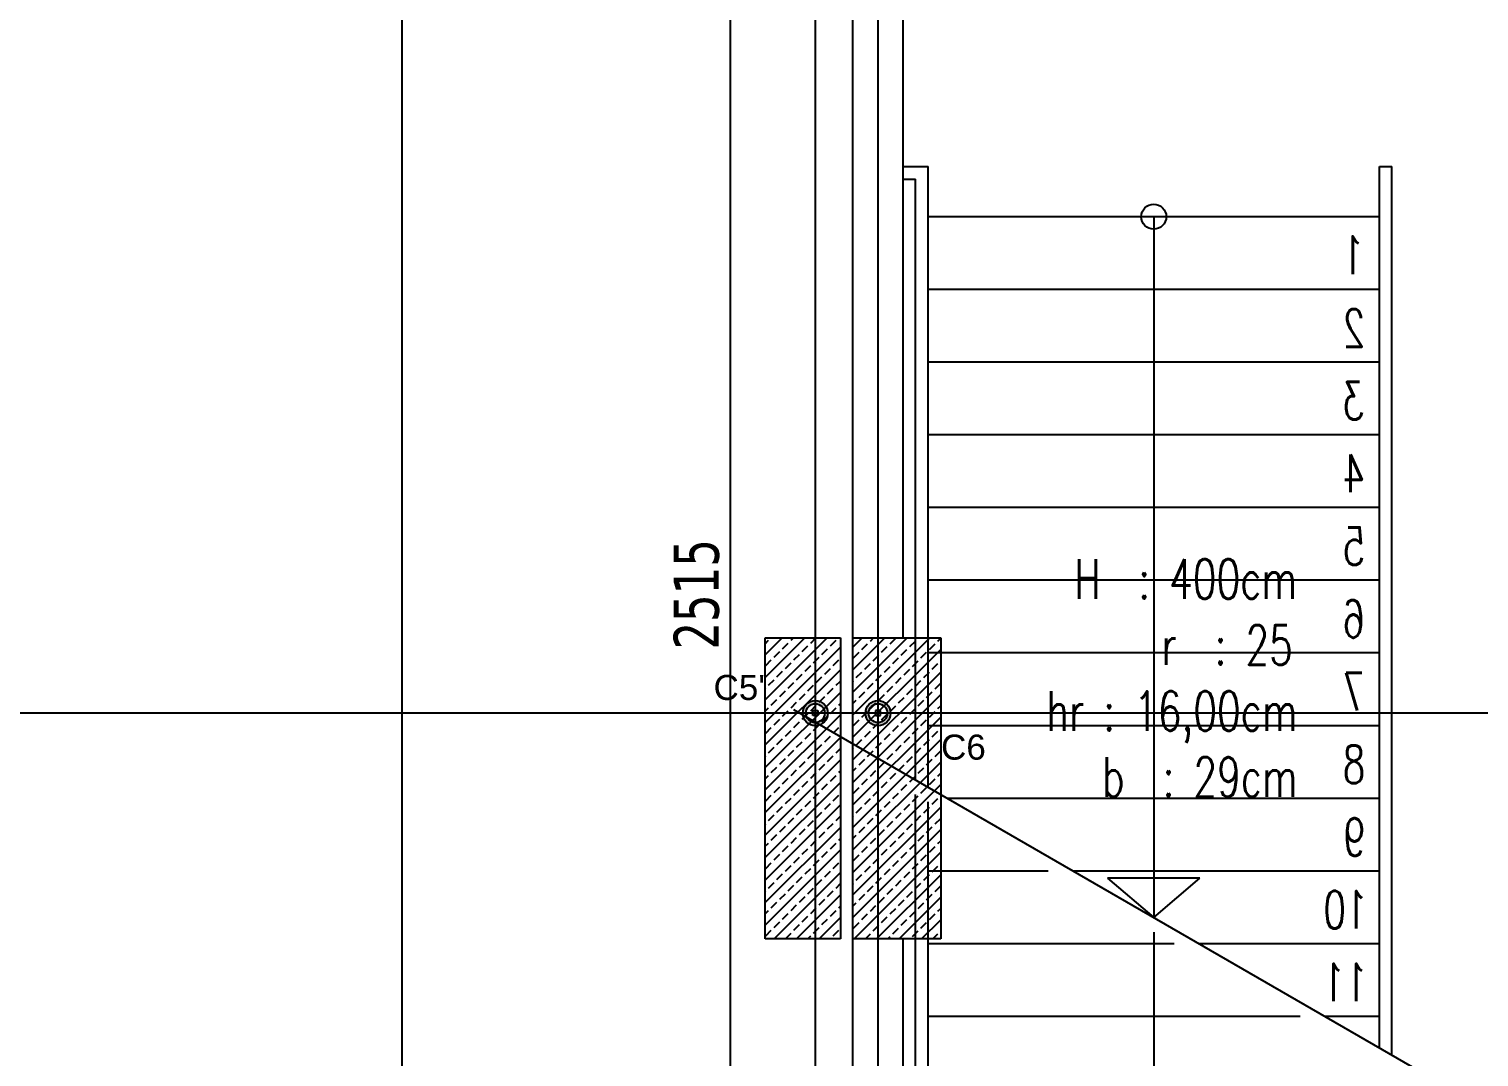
# Model space of a CAD drawing. Header units: millimetres. Extents: x 43168.9 to 43194.6, y -25545.1 to -25543.4.
# Drawn here: x 43169.5751 to 43169.6908, y -25544.1313 to -25544.0493 of the extents above; entities that cross this region are included whole.
import ezdxf

# ---------------------------------------------------------------- set-up
doc = ezdxf.new("R2010")
doc.units = ezdxf.units.MM
doc.header["$LTSCALE"] = 200
doc.linetypes.add('DASHDOT2', pattern=[0.5, 0.25, -0.125, 0, -0.125])
doc.linetypes.add('HIDDEN', pattern=[0.375, 0.25, -0.125])
for name, color, linetype in [('aks_sgh', 5, 'DASHDOT2'), ('duv_sgh', 4, 'Continuous'), ('kolon-b.a_sgh', 6, 'Continuous'), ('merdi_sgh', 3, 'Continuous'), ('olcuic_sgh', 183, 'Continuous'), ('sembol_sgh', 8, 'Continuous'), ('tarama-betonarme_sgh', 223, 'Continuous'), ('yazi-merdi_sgh', 9, 'Continuous')]:
    doc.layers.add(name, color=color, linetype=linetype)
doc.styles.add('1-200', font='arial.ttf', dxfattribs={"height": 60})
doc.styles.add('dim', font='VERDANA.TTF', dxfattribs={"width": 0.7})
doc.styles.add('text3', font='simplex8.shx', dxfattribs={"width": 0.7})

msp = doc.modelspace()

# ---------------------------------------------------------------- hatches: boundary and pattern name
h = msp.add_hatch(color=256)
edge = h.paths.add_edge_path()
edge.add_arc((43169.63788, -25544.10392), 0.001, 0, 360)
edge = h.paths.add_edge_path(flags=16)
edge.add_arc((43169.63788, -25544.10392), 0.00075, 0, 360)
h = msp.add_hatch(color=256)
edge = h.paths.add_edge_path()
edge.add_arc((43169.63788, -25544.10392), 0.001, 0, 360)
edge = h.paths.add_edge_path(flags=16)
edge.add_arc((43169.63788, -25544.10392), 0.00075, 0, 360)
h = msp.add_hatch(color=256)
edge = h.paths.add_edge_path()
edge.add_arc((43169.64288, -25544.10392), 0.001, 0, 360)
edge = h.paths.add_edge_path(flags=16)
edge.add_arc((43169.64288, -25544.10392), 0.00075, 0, 360)
h = msp.add_hatch(color=256)
edge = h.paths.add_edge_path()
edge.add_arc((43169.64288, -25544.10392), 0.001, 0, 360)
edge = h.paths.add_edge_path(flags=16)
edge.add_arc((43169.64288, -25544.10392), 0.00075, 0, 360)

# ---------------------------------------------------------------- linework, layer by layer
at = {"color": 0, "linetype": 'ByBlock', "lineweight": -2}
for p, q in [((43169.63768, -25544.10412), (43169.63768, -25544.10372)), ((43169.63768, -25544.10372), (43169.63808, -25544.10372)), ((43169.63768, -25544.10412), (43169.63768, -25544.10372)), ((43169.63768, -25544.10372), (43169.63808, -25544.10372)), ((43169.63808, -25544.10412), (43169.63768, -25544.10412)), ((43169.63808, -25544.10412), (43169.63768, -25544.10412)), ((43169.63781, -25544.10385), (43169.63795, -25544.10399)), ((43169.63781, -25544.10399), (43169.63795, -25544.10385)), ((43169.63781, -25544.10385), (43169.63795, -25544.10399)), ((43169.63781, -25544.10399), (43169.63795, -25544.10385)), ((43169.63808, -25544.10372), (43169.63808, -25544.10412)), ((43169.63808, -25544.10372), (43169.63808, -25544.10412)), ((43169.64308, -25544.10372), (43169.64268, -25544.10372)), ((43169.64268, -25544.10372), (43169.64268, -25544.10412)), ((43169.64308, -25544.10372), (43169.64268, -25544.10372)), ((43169.64268, -25544.10372), (43169.64268, -25544.10412)), ((43169.64268, -25544.10412), (43169.64308, -25544.10412)), ((43169.64268, -25544.10412), (43169.64308, -25544.10412)), ((43169.64295, -25544.10385), (43169.64281, -25544.10399)), ((43169.64295, -25544.10399), (43169.64281, -25544.10385)), ((43169.64295, -25544.10385), (43169.64281, -25544.10399)), ((43169.64295, -25544.10399), (43169.64281, -25544.10385)), ((43169.64308, -25544.10412), (43169.64308, -25544.10372)), ((43169.64308, -25544.10412), (43169.64308, -25544.10372))]:
    msp.add_line(p, q, dxfattribs=at)
at = {"color": 0}
for p, q in [((43169.6612, -25544.11708), (43169.66488, -25544.12023)), ((43169.66855, -25544.11708), (43169.6612, -25544.11708)), ((43169.66488, -25544.12023), (43169.66855, -25544.11708))]:
    msp.add_line(p, q, dxfattribs=at)
at = {"color": 0, "linetype": 'Continuous', "lineweight": -2}
for centre, radius in [((43169.63788, -25544.10392), 0.001), ((43169.63788, -25544.10392), 0.001), ((43169.63788, -25544.10392), 0.00075), ((43169.63788, -25544.10392), 0.00075), ((43169.64288, -25544.10392), 0.001), ((43169.64288, -25544.10392), 0.001), ((43169.64288, -25544.10392), 0.00075), ((43169.64288, -25544.10392), 0.00075)]:
    msp.add_circle(centre, radius, dxfattribs=at)
at = {"layer": 'aks_sgh'}
for p, q in [((43169.60488, -25543.74092), (43169.60488, -25544.78992)), ((43169.63788, -25543.74092), (43169.63788, -25544.78992)), ((43169.64288, -25543.74092), (43169.64288, -25544.78992)), ((43169.99088, -25544.10392), (43169.01488, -25544.10392))]:
    msp.add_line(p, q, dxfattribs=at)
at = {"layer": 'duv_sgh'}
for p, q in [((43169.64088, -25544.32592), (43169.64088, -25543.84992)), ((43169.64488, -25544.09792), (43169.64488, -25543.98992)), ((43169.64488, -25544.20592), (43169.64488, -25544.12192)), ((43169.64588, -25544.20592), (43169.64588, -25544.12192))]:
    msp.add_line(p, q, dxfattribs=at)
at = {"layer": 'kolon-b.a_sgh'}
for p, q in [((43169.63388, -25544.09792), (43169.63988, -25544.09792)), ((43169.63388, -25544.12192), (43169.63388, -25544.09792)), ((43169.63988, -25544.09792), (43169.63988, -25544.12192)), ((43169.64088, -25544.09792), (43169.64788, -25544.09792)), ((43169.64088, -25544.12192), (43169.64088, -25544.09792)), ((43169.64788, -25544.09792), (43169.64788, -25544.12192)), ((43169.63988, -25544.12192), (43169.63388, -25544.12192)), ((43169.64788, -25544.12192), (43169.64088, -25544.12192))]:
    msp.add_line(p, q, dxfattribs=at)
at = {"layer": 'merdi_sgh'}
for p, q in [((43169.64488, -25544.06032), (43169.64688, -25544.06032)), ((43169.64688, -25544.08392), (43169.64688, -25544.06032)), ((43169.68288, -25544.13062), (43169.68288, -25544.06032)), ((43169.68288, -25544.06032), (43169.68388, -25544.06032)), ((43169.68388, -25544.1312), (43169.68388, -25544.06032)), ((43169.64488, -25544.06132), (43169.64588, -25544.06132)), ((43169.64588, -25544.08392), (43169.64588, -25544.06132)), ((43169.68288, -25544.06432), (43169.64688, -25544.06432)), ((43169.68288, -25544.07012), (43169.64688, -25544.07012)), ((43169.68288, -25544.07592), (43169.64688, -25544.07592)), ((43169.68288, -25544.08172), (43169.64688, -25544.08172)), ((43169.64588, -25544.10926), (43169.64588, -25544.08392)), ((43169.64688, -25544.10984), (43169.64688, -25544.08392)), ((43169.68288, -25544.08752), (43169.64688, -25544.08752)), ((43169.68288, -25544.09332), (43169.64688, -25544.09332)), ((43169.68288, -25544.09912), (43169.64688, -25544.09912)), ((43169.63614, -25544.10363), (43169.68858, -25544.13391)), ((43169.68288, -25544.10492), (43169.64688, -25544.10492)), ((43169.68288, -25544.11072), (43169.64841, -25544.11072)), ((43169.68288, -25544.11652), (43169.65845, -25544.11652)), ((43169.68288, -25544.12232), (43169.6685, -25544.12232)), ((43169.68288, -25544.12812), (43169.67855, -25544.12812))]:
    msp.add_line(p, q, dxfattribs=at)
at = {"layer": 'merdi_sgh', "linetype": 'HIDDEN', "ltscale": 0.5}
for p, q in [((43169.64588, -25544.21992), (43169.64588, -25544.11041)), ((43169.64688, -25544.22092), (43169.64688, -25544.11099)), ((43169.65645, -25544.11652), (43169.64688, -25544.11652)), ((43169.66488, -25544.12138), (43169.66488, -25544.21592)), ((43169.6665, -25544.12232), (43169.64688, -25544.12232)), ((43169.67655, -25544.12812), (43169.64688, -25544.12812))]:
    msp.add_line(p, q, dxfattribs=at)
at = {"layer": 'olcuic_sgh'}
msp.add_line((43169.63109, -25543.84267), (43169.63109, -25544.34617), dxfattribs=at)
at = {"layer": 'sembol_sgh'}
msp.add_line((43169.66488, -25544.06432), (43169.66488, -25544.12023), dxfattribs=at)
msp.add_circle((43169.66488, -25544.06432), 0.001, dxfattribs=at)
at = {"layer": 'tarama-betonarme_sgh'}
for p, q in [((43169.63388, -25544.09928), (43169.63524, -25544.09792)), ((43169.63388, -25544.10107), (43169.63703, -25544.09792)), ((43169.63388, -25544.10287), (43169.63883, -25544.09792)), ((43169.63388, -25544.09838), (43169.63415, -25544.09811)), ((43169.63388, -25544.10467), (43169.63988, -25544.09867)), ((43169.63527, -25544.09879), (43169.63572, -25544.09834)), ((43169.63594, -25544.09811), (43169.63614, -25544.09792)), ((43169.63684, -25544.09901), (43169.63729, -25544.09856)), ((43169.63751, -25544.09834), (43169.63793, -25544.09792)), ((43169.63908, -25544.09856), (43169.63953, -25544.09811)), ((43169.64088, -25544.09866), (43169.64162, -25544.09792)), ((43169.64088, -25544.10046), (43169.64342, -25544.09792)), ((43169.64088, -25544.10225), (43169.64521, -25544.09792)), ((43169.64088, -25544.10405), (43169.64701, -25544.09792)), ((43169.6416, -25544.09884), (43169.64205, -25544.09839)), ((43169.64227, -25544.09817), (43169.64252, -25544.09792)), ((43169.64317, -25544.09906), (43169.64362, -25544.09861)), ((43169.64384, -25544.09839), (43169.64429, -25544.09794)), ((43169.64541, -25544.09861), (43169.64586, -25544.09817)), ((43169.64609, -25544.09794), (43169.64611, -25544.09792)), ((43169.64699, -25544.09884), (43169.64744, -25544.09839)), ((43169.64766, -25544.09817), (43169.64788, -25544.09795)), ((43169.63392, -25544.10013), (43169.63437, -25544.09968)), ((43169.63459, -25544.09946), (43169.63504, -25544.09901)), ((43169.63617, -25544.09968), (43169.63662, -25544.09924)), ((43169.63774, -25544.09991), (43169.63819, -25544.09946)), ((43169.63841, -25544.09924), (43169.63886, -25544.09879)), ((43169.63931, -25544.10013), (43169.63976, -25544.09968)), ((43169.64088, -25544.10584), (43169.64788, -25544.09884)), ((43169.64092, -25544.09951), (43169.64137, -25544.09906)), ((43169.6425, -25544.09974), (43169.64295, -25544.09929)), ((43169.64407, -25544.09996), (43169.64452, -25544.09951)), ((43169.64474, -25544.09929), (43169.64519, -25544.09884)), ((43169.64564, -25544.10019), (43169.64609, -25544.09974)), ((43169.64631, -25544.09951), (43169.64676, -25544.09906)), ((43169.63388, -25544.10646), (43169.63988, -25544.10046)), ((43169.63482, -25544.10103), (43169.63527, -25544.10058)), ((43169.63549, -25544.10036), (43169.63594, -25544.09991)), ((43169.63639, -25544.10126), (43169.63684, -25544.10081)), ((43169.63706, -25544.10058), (43169.63751, -25544.10013)), ((43169.63796, -25544.10148), (43169.63841, -25544.10103)), ((43169.63864, -25544.10081), (43169.63908, -25544.10036)), ((43169.64088, -25544.10764), (43169.64788, -25544.10064)), ((43169.64115, -25544.10108), (43169.6416, -25544.10064)), ((43169.64182, -25544.10041), (43169.64227, -25544.09996)), ((43169.64272, -25544.10131), (43169.64317, -25544.10086)), ((43169.64339, -25544.10064), (43169.64384, -25544.10019)), ((43169.64497, -25544.10086), (43169.64541, -25544.10041)), ((43169.64654, -25544.10108), (43169.64699, -25544.10064)), ((43169.64721, -25544.10041), (43169.64766, -25544.09996)), ((43169.63388, -25544.10197), (43169.63392, -25544.10193)), ((43169.63415, -25544.1017), (43169.63459, -25544.10126)), ((43169.63504, -25544.1026), (43169.63549, -25544.10215)), ((43169.63572, -25544.10193), (43169.63617, -25544.10148)), ((43169.63729, -25544.10215), (43169.63774, -25544.1017)), ((43169.63886, -25544.10238), (43169.63931, -25544.10193)), ((43169.63953, -25544.1017), (43169.63988, -25544.10136)), ((43169.64088, -25544.10135), (43169.64092, -25544.10131)), ((43169.64137, -25544.10266), (43169.64182, -25544.10221)), ((43169.64205, -25544.10198), (43169.6425, -25544.10153)), ((43169.64362, -25544.10221), (43169.64407, -25544.10176)), ((43169.64429, -25544.10153), (43169.64474, -25544.10108)), ((43169.64519, -25544.10243), (43169.64564, -25544.10198)), ((43169.64586, -25544.10176), (43169.64631, -25544.10131)), ((43169.64676, -25544.10266), (43169.64721, -25544.10221)), ((43169.64744, -25544.10198), (43169.64788, -25544.10154)), ((43169.63388, -25544.10826), (43169.63988, -25544.10226)), ((43169.63437, -25544.10328), (43169.63482, -25544.10283)), ((43169.63594, -25544.1035), (43169.63639, -25544.10305)), ((43169.63662, -25544.10283), (43169.63706, -25544.10238)), ((43169.63751, -25544.10373), (43169.63796, -25544.10328)), ((43169.63819, -25544.10305), (43169.63864, -25544.1026)), ((43169.63976, -25544.10328), (43169.63988, -25544.10316)), ((43169.64088, -25544.10944), (43169.64788, -25544.10244)), ((43169.64088, -25544.10315), (43169.64115, -25544.10288)), ((43169.64227, -25544.10355), (43169.64272, -25544.10311)), ((43169.64295, -25544.10288), (43169.64339, -25544.10243)), ((43169.64384, -25544.10378), (43169.64429, -25544.10333)), ((43169.64452, -25544.10311), (43169.64497, -25544.10266)), ((43169.64609, -25544.10333), (43169.64654, -25544.10288)), ((43169.64766, -25544.10355), (43169.64788, -25544.10333)), ((43169.63388, -25544.10377), (43169.63415, -25544.1035)), ((43169.63388, -25544.11005), (43169.63988, -25544.10405)), ((43169.63459, -25544.10485), (43169.63504, -25544.1044)), ((43169.63527, -25544.10417), (43169.63572, -25544.10373)), ((43169.63684, -25544.1044), (43169.63729, -25544.10395)), ((43169.63841, -25544.10462), (43169.63886, -25544.10417)), ((43169.63908, -25544.10395), (43169.63953, -25544.1035)), ((43169.64088, -25544.11123), (43169.64788, -25544.10423)), ((43169.64092, -25544.1049), (43169.64137, -25544.10445)), ((43169.6416, -25544.10423), (43169.64205, -25544.10378)), ((43169.64317, -25544.10445), (43169.64362, -25544.104)), ((43169.64474, -25544.10468), (43169.64519, -25544.10423)), ((43169.64541, -25544.104), (43169.64586, -25544.10355)), ((43169.64631, -25544.1049), (43169.64676, -25544.10445)), ((43169.64699, -25544.10423), (43169.64744, -25544.10378)), ((43169.63392, -25544.10552), (43169.63437, -25544.10507)), ((43169.63549, -25544.10575), (43169.63594, -25544.1053)), ((43169.63617, -25544.10507), (43169.63662, -25544.10462)), ((43169.63706, -25544.10597), (43169.63751, -25544.10552)), ((43169.63774, -25544.1053), (43169.63819, -25544.10485)), ((43169.63931, -25544.10552), (43169.63976, -25544.10507)), ((43169.64182, -25544.1058), (43169.64227, -25544.10535)), ((43169.6425, -25544.10513), (43169.64295, -25544.10468)), ((43169.64339, -25544.10602), (43169.64384, -25544.10557)), ((43169.64407, -25544.10535), (43169.64452, -25544.1049)), ((43169.64564, -25544.10557), (43169.64609, -25544.10513)), ((43169.64721, -25544.1058), (43169.64766, -25544.10535)), ((43169.63388, -25544.11185), (43169.63988, -25544.10585)), ((43169.63415, -25544.10709), (43169.63459, -25544.10664)), ((43169.63482, -25544.10642), (43169.63527, -25544.10597)), ((43169.63639, -25544.10664), (43169.63684, -25544.1062)), ((43169.63796, -25544.10687), (43169.63841, -25544.10642)), ((43169.63864, -25544.1062), (43169.63908, -25544.10575)), ((43169.63953, -25544.10709), (43169.63988, -25544.10675)), ((43169.64088, -25544.11303), (43169.64788, -25544.10603)), ((43169.64088, -25544.10674), (43169.64092, -25544.1067)), ((43169.64115, -25544.10647), (43169.6416, -25544.10602)), ((43169.64272, -25544.1067), (43169.64317, -25544.10625)), ((43169.64429, -25544.10692), (43169.64474, -25544.10647)), ((43169.64497, -25544.10625), (43169.64541, -25544.1058)), ((43169.64586, -25544.10715), (43169.64631, -25544.1067)), ((43169.64654, -25544.10647), (43169.64699, -25544.10602)), ((43169.63388, -25544.10736), (43169.63392, -25544.10732)), ((43169.63388, -25544.11365), (43169.63988, -25544.10765)), ((43169.63504, -25544.10799), (43169.63549, -25544.10754)), ((43169.63572, -25544.10732), (43169.63617, -25544.10687)), ((43169.63662, -25544.10822), (43169.63706, -25544.10777)), ((43169.63729, -25544.10754), (43169.63774, -25544.10709)), ((43169.63819, -25544.10844), (43169.63864, -25544.10799)), ((43169.63886, -25544.10777), (43169.63931, -25544.10732)), ((43169.64088, -25544.11483), (43169.64788, -25544.10783)), ((43169.64137, -25544.10804), (43169.64182, -25544.1076)), ((43169.64205, -25544.10737), (43169.6425, -25544.10692)), ((43169.64295, -25544.10827), (43169.64339, -25544.10782)), ((43169.64362, -25544.1076), (43169.64407, -25544.10715)), ((43169.64519, -25544.10782), (43169.64564, -25544.10737)), ((43169.64676, -25544.10804), (43169.64721, -25544.1076)), ((43169.64744, -25544.10737), (43169.64788, -25544.10693)), ((43169.63388, -25544.10916), (43169.63415, -25544.10889)), ((43169.63437, -25544.10866), (43169.63482, -25544.10822)), ((43169.63527, -25544.10956), (43169.63572, -25544.10911)), ((43169.63594, -25544.10889), (43169.63639, -25544.10844)), ((43169.63751, -25544.10911), (43169.63796, -25544.10866)), ((43169.63908, -25544.10934), (43169.63953, -25544.10889)), ((43169.63976, -25544.10866), (43169.63988, -25544.10854)), ((43169.64088, -25544.10854), (43169.64115, -25544.10827)), ((43169.64227, -25544.10894), (43169.64272, -25544.10849)), ((43169.64384, -25544.10917), (43169.64429, -25544.10872)), ((43169.64452, -25544.10849), (43169.64497, -25544.10804)), ((43169.64541, -25544.10939), (43169.64586, -25544.10894)), ((43169.64609, -25544.10872), (43169.64654, -25544.10827)), ((43169.64766, -25544.10894), (43169.64788, -25544.10872)), ((43169.63388, -25544.11544), (43169.63988, -25544.10944)), ((43169.63459, -25544.11024), (43169.63504, -25544.10979)), ((43169.63617, -25544.11046), (43169.63662, -25544.11001)), ((43169.63684, -25544.10979), (43169.63729, -25544.10934)), ((43169.63774, -25544.11069), (43169.63819, -25544.11024)), ((43169.63841, -25544.11001), (43169.63886, -25544.10956)), ((43169.64088, -25544.11662), (43169.64788, -25544.10962)), ((43169.64092, -25544.11029), (43169.64137, -25544.10984)), ((43169.6416, -25544.10962), (43169.64205, -25544.10917)), ((43169.6425, -25544.11051), (43169.64295, -25544.11006)), ((43169.64317, -25544.10984), (43169.64362, -25544.10939)), ((43169.64407, -25544.11074), (43169.64452, -25544.11029)), ((43169.64474, -25544.11006), (43169.64519, -25544.10962)), ((43169.64631, -25544.11029), (43169.64676, -25544.10984)), ((43169.64699, -25544.10962), (43169.64744, -25544.10917)), ((43169.63388, -25544.11724), (43169.63988, -25544.11124)), ((43169.63392, -25544.11091), (43169.63437, -25544.11046)), ((43169.63482, -25544.11181), (43169.63527, -25544.11136)), ((43169.63549, -25544.11113), (43169.63594, -25544.11069)), ((43169.63706, -25544.11136), (43169.63751, -25544.11091)), ((43169.63864, -25544.11158), (43169.63908, -25544.11113)), ((43169.63931, -25544.11091), (43169.63976, -25544.11046)), ((43169.64088, -25544.11842), (43169.64788, -25544.11142)), ((43169.64115, -25544.11186), (43169.6416, -25544.11141)), ((43169.64182, -25544.11119), (43169.64227, -25544.11074)), ((43169.64339, -25544.11141), (43169.64384, -25544.11096)), ((43169.64497, -25544.11164), (43169.64541, -25544.11119)), ((43169.64564, -25544.11096), (43169.64609, -25544.11051)), ((43169.64654, -25544.11186), (43169.64699, -25544.11141)), ((43169.64721, -25544.11119), (43169.64766, -25544.11074)), ((43169.63415, -25544.11248), (43169.63459, -25544.11203)), ((43169.63572, -25544.11271), (43169.63617, -25544.11226)), ((43169.63639, -25544.11203), (43169.63684, -25544.11158)), ((43169.63729, -25544.11293), (43169.63774, -25544.11248)), ((43169.63796, -25544.11226), (43169.63841, -25544.11181)), ((43169.63953, -25544.11248), (43169.63988, -25544.11214)), ((43169.64088, -25544.11213), (43169.64092, -25544.11209)), ((43169.64205, -25544.11276), (43169.6425, -25544.11231)), ((43169.64272, -25544.11209), (43169.64317, -25544.11164)), ((43169.64362, -25544.11298), (43169.64407, -25544.11253)), ((43169.64429, -25544.11231), (43169.64474, -25544.11186)), ((43169.64586, -25544.11253), (43169.64631, -25544.11209)), ((43169.64744, -25544.11276), (43169.64788, -25544.11232)), ((43169.63388, -25544.11275), (43169.63392, -25544.11271)), ((43169.63388, -25544.11903), (43169.63988, -25544.11303)), ((43169.63437, -25544.11405), (43169.63482, -25544.1136)), ((43169.63504, -25544.11338), (43169.63549, -25544.11293)), ((43169.63662, -25544.1136), (43169.63706, -25544.11315)), ((43169.63819, -25544.11383), (43169.63864, -25544.11338)), ((43169.63886, -25544.11315), (43169.63931, -25544.11271)), ((43169.64088, -25544.12021), (43169.64788, -25544.11321)), ((43169.64088, -25544.11393), (43169.64115, -25544.11366)), ((43169.64137, -25544.11343), (43169.64182, -25544.11298)), ((43169.64295, -25544.11366), (43169.64339, -25544.11321)), ((43169.64452, -25544.11388), (43169.64497, -25544.11343)), ((43169.64519, -25544.11321), (43169.64564, -25544.11276)), ((43169.64609, -25544.11411), (43169.64654, -25544.11366)), ((43169.64676, -25544.11343), (43169.64721, -25544.11298)), ((43169.63388, -25544.11454), (43169.63415, -25544.11428)), ((43169.63388, -25544.12083), (43169.63988, -25544.11483)), ((43169.63527, -25544.11495), (43169.63572, -25544.1145)), ((43169.63594, -25544.11428), (43169.63639, -25544.11383)), ((43169.63684, -25544.11518), (43169.63729, -25544.11473)), ((43169.63751, -25544.1145), (43169.63796, -25544.11405)), ((43169.63908, -25544.11473), (43169.63953, -25544.11428)), ((43169.63976, -25544.11405), (43169.63988, -25544.11393)), ((43169.6416, -25544.115), (43169.64205, -25544.11455)), ((43169.64227, -25544.11433), (43169.64272, -25544.11388)), ((43169.64317, -25544.11523), (43169.64362, -25544.11478)), ((43169.64384, -25544.11455), (43169.64429, -25544.11411)), ((43169.64541, -25544.11478), (43169.64586, -25544.11433)), ((43169.64699, -25544.115), (43169.64744, -25544.11455)), ((43169.64766, -25544.11433), (43169.64788, -25544.11411)), ((43169.63392, -25544.1163), (43169.63437, -25544.11585)), ((43169.63459, -25544.11562), (43169.63504, -25544.11518)), ((43169.63549, -25544.11652), (43169.63594, -25544.11607)), ((43169.63617, -25544.11585), (43169.63662, -25544.1154)), ((43169.63774, -25544.11607), (43169.63819, -25544.11562)), ((43169.63841, -25544.1154), (43169.63886, -25544.11495)), ((43169.63931, -25544.1163), (43169.63976, -25544.11585)), ((43169.64092, -25544.11568), (43169.64137, -25544.11523)), ((43169.64097, -25544.12192), (43169.64788, -25544.11501)), ((43169.6425, -25544.1159), (43169.64295, -25544.11545)), ((43169.64407, -25544.11613), (43169.64452, -25544.11568)), ((43169.64474, -25544.11545), (43169.64519, -25544.115)), ((43169.64564, -25544.11635), (43169.64609, -25544.1159)), ((43169.64631, -25544.11568), (43169.64676, -25544.11523)), ((43169.63459, -25544.12192), (43169.63988, -25544.11663)), ((43169.63482, -25544.1172), (43169.63527, -25544.11675)), ((43169.63639, -25544.11742), (43169.63684, -25544.11697)), ((43169.63706, -25544.11675), (43169.63751, -25544.1163)), ((43169.63796, -25544.11764), (43169.63841, -25544.1172)), ((43169.63864, -25544.11697), (43169.63908, -25544.11652)), ((43169.64115, -25544.11725), (43169.6416, -25544.1168)), ((43169.64182, -25544.11658), (43169.64227, -25544.11613)), ((43169.64272, -25544.11747), (43169.64317, -25544.11702)), ((43169.64276, -25544.12192), (43169.64788, -25544.11681)), ((43169.64339, -25544.1168), (43169.64384, -25544.11635)), ((43169.64429, -25544.1177), (43169.64474, -25544.11725)), ((43169.64497, -25544.11702), (43169.64541, -25544.11658)), ((43169.64654, -25544.11725), (43169.64699, -25544.1168)), ((43169.64721, -25544.11658), (43169.64766, -25544.11613)), ((43169.63388, -25544.11814), (43169.63392, -25544.11809)), ((43169.63415, -25544.11787), (43169.63459, -25544.11742)), ((43169.63504, -25544.11877), (43169.63549, -25544.11832)), ((43169.63572, -25544.11809), (43169.63617, -25544.11764)), ((43169.63729, -25544.11832), (43169.63774, -25544.11787)), ((43169.63886, -25544.11854), (43169.63931, -25544.11809)), ((43169.63953, -25544.11787), (43169.63988, -25544.11752)), ((43169.64088, -25544.11752), (43169.64092, -25544.11747)), ((43169.64137, -25544.11882), (43169.64182, -25544.11837)), ((43169.64205, -25544.11815), (43169.6425, -25544.1177)), ((43169.64362, -25544.11837), (43169.64407, -25544.11792)), ((43169.64519, -25544.1186), (43169.64564, -25544.11815)), ((43169.64586, -25544.11792), (43169.64631, -25544.11747)), ((43169.64676, -25544.11882), (43169.64721, -25544.11837)), ((43169.64744, -25544.11815), (43169.64788, -25544.1177)), ((43169.63437, -25544.11944), (43169.63482, -25544.11899)), ((43169.63594, -25544.11967), (43169.63639, -25544.11922)), ((43169.63638, -25544.12192), (43169.63988, -25544.11842)), ((43169.63662, -25544.11899), (43169.63706, -25544.11854)), ((43169.63751, -25544.11989), (43169.63796, -25544.11944)), ((43169.63819, -25544.11922), (43169.63864, -25544.11877)), ((43169.63976, -25544.11944), (43169.63988, -25544.11932)), ((43169.64088, -25544.11932), (43169.64115, -25544.11905)), ((43169.64227, -25544.11972), (43169.64272, -25544.11927)), ((43169.64295, -25544.11905), (43169.64339, -25544.1186)), ((43169.64384, -25544.11994), (43169.64429, -25544.11949)), ((43169.64452, -25544.11927), (43169.64497, -25544.11882)), ((43169.64456, -25544.12192), (43169.64788, -25544.1186)), ((43169.64609, -25544.11949), (43169.64654, -25544.11905)), ((43169.64766, -25544.11972), (43169.64788, -25544.1195)), ((43169.63388, -25544.11993), (43169.63415, -25544.11967)), ((43169.63459, -25544.12101), (43169.63504, -25544.12056)), ((43169.63527, -25544.12034), (43169.63572, -25544.11989)), ((43169.63684, -25544.12056), (43169.63729, -25544.12011)), ((43169.63818, -25544.12192), (43169.63988, -25544.12022)), ((43169.63841, -25544.12079), (43169.63886, -25544.12034)), ((43169.63908, -25544.12011), (43169.63953, -25544.11967)), ((43169.64092, -25544.12107), (43169.64137, -25544.12062)), ((43169.6416, -25544.12039), (43169.64205, -25544.11994)), ((43169.64317, -25544.12062), (43169.64362, -25544.12017)), ((43169.64474, -25544.12084), (43169.64519, -25544.12039)), ((43169.64541, -25544.12017), (43169.64586, -25544.11972)), ((43169.64631, -25544.12107), (43169.64676, -25544.12062)), ((43169.64636, -25544.12192), (43169.64788, -25544.1204)), ((43169.64699, -25544.12039), (43169.64744, -25544.11994)), ((43169.63392, -25544.12169), (43169.63437, -25544.12124)), ((43169.63549, -25544.12191), (43169.63594, -25544.12146)), ((43169.63617, -25544.12124), (43169.63662, -25544.12079)), ((43169.63728, -25544.12192), (43169.63751, -25544.12169)), ((43169.63774, -25544.12146), (43169.63819, -25544.12101)), ((43169.63931, -25544.12169), (43169.63976, -25544.12124)), ((43169.64187, -25544.12192), (43169.64227, -25544.12151)), ((43169.6425, -25544.12129), (43169.64295, -25544.12084)), ((43169.64366, -25544.12192), (43169.64384, -25544.12174)), ((43169.64407, -25544.12151), (43169.64452, -25544.12107)), ((43169.64564, -25544.12174), (43169.64609, -25544.12129)), ((43169.64726, -25544.12192), (43169.64766, -25544.12151)), ((43169.63908, -25544.12192), (43169.63908, -25544.12191))]:
    msp.add_line(p, q, dxfattribs=at)

# ---------------------------------------------------------------- texts
at = {"layer": 'aks_sgh', "style": '1-200'}
for s, rotation, p in [("C5'", 360, (43169.62976, -25544.10287)), ("C5'", 360, (43169.62976, -25544.10287)), ('C6', 0, (43169.64791, -25544.10763)), ('C6', 0, (43169.64791, -25544.10763))]:
    msp.add_text(s, height=0.002, rotation=rotation, dxfattribs=at).set_placement(p)
at = {"layer": 'olcuic_sgh', "color": 2, "style": 'dim', "width": 0.7}
msp.add_text('2515', height=0.0036, rotation=90, dxfattribs=at).set_placement((43169.63018, -25544.09884))
at = {"layer": 'yazi-merdi_sgh', "style": 'text3', "text_generation_flag": 4, "width": 0.7}
for s, p in [('1', (43169.68175, -25544.0689)), ('2', (43169.68175, -25544.0747)), ('3', (43169.68175, -25544.0805)), ('4', (43169.68175, -25544.0863)), ('5', (43169.68175, -25544.0921)), ('6', (43169.68175, -25544.0979)), ('7', (43169.68175, -25544.1037)), ('8', (43169.68175, -25544.1095)), ('9', (43169.68175, -25544.1153)), ('10', (43169.68202, -25544.1211)), ('11', (43169.68202, -25544.1269))]:
    msp.add_text(s, height=0.003, rotation=180, dxfattribs=at).set_placement(p)
at = {"layer": 'yazi-merdi_sgh', "style": 'text3', "width": 0.7}
for s, p in [('H  : 400cm', (43169.65855, -25544.0948)), ('r  : 25', (43169.66549, -25544.10006)), ('hr : 16,00cm', (43169.65632, -25544.10533)), ('b  : 29cm', (43169.66077, -25544.11059))]:
    msp.add_text(s, height=0.00315, dxfattribs=at).set_placement(p)

doc.saveas('drawing.dxf')
